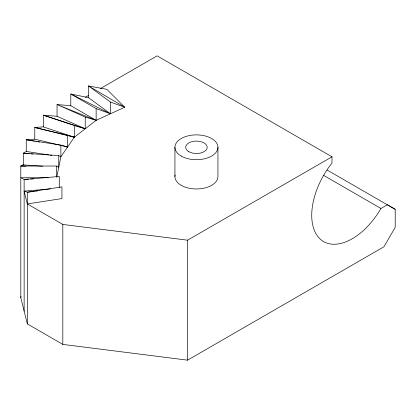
<?xml version="1.0" encoding="UTF-8"?>
<svg xmlns="http://www.w3.org/2000/svg" width="416" height="416" viewBox="0 0 416 416"><rect width="100%" height="100%" fill="white"/><g stroke="black" fill="none" stroke-linecap="round" stroke-linejoin="round"><path stroke-width="0.62" d="M100.511 88.535L157.128 55.843L331.999 156.806L331.999 163.077A57.335 33.103 -60 0 0 320.107 238.987A57.335 33.103 -60 0 0 380.942 208.468L387.384 204.75L395.2 209.336L395.2 227.391L383.947 246.776L187.564 360.157L62.821 344.401L27.316 323.903L20.8 297.7L21.044 296.473M56.758 177.117L60.871 156.806L60.871 145.101L26.255 139.745L26.255 151.45L23.379 153.182L23.379 164.882L20.8 166.031L20.8 297.7M85.374 97.271L88.738 95.332M50.336 188.916L24.133 191.136L27.316 203.939L62.821 224.437L187.564 240.193L331.999 156.806M27.316 203.939L61.927 198.583L61.927 186.883L27.316 192.234L24.133 191.136M34.346 191.339L27.316 192.234L27.316 323.903M35.625 191.178L37.544 190.934M110.448 102.076L124.764 107.245L88.499 85.951L110.448 102.076L110.448 113.781L88.499 97.656L88.499 85.951L106.844 89.326L124.764 107.245L96.138 120.318L74.344 137.223L43.311 126.875L34.783 127.457L34.783 139.162L60.663 145.35M34.783 139.162L26.255 139.745L34.528 141.201M28.59 179.197L24.133 179.431L20.8 177.736L48.318 177.736M30.503 179.098L33.691 178.932M29.198 153.743L23.379 153.182L58.755 155.568L58.755 167.268L56.633 166.031L20.8 166.031L25.948 166.197M22.755 164.84L42.671 166.187M70.798 105.685L57.054 104.577L57.054 116.282L85.238 128.768L85.238 117.062L57.054 104.577L96.138 120.318L96.138 108.612L70.798 93.985L70.798 105.685L96.138 120.318L85.238 117.062M57.054 116.282L43.311 115.17L43.311 126.875M31.138 153.93L33.072 154.118M26.255 151.45L48.693 154.918M49.972 155.121L51.896 155.418M35.797 141.424L37.071 141.648M38.345 141.872L39.614 142.095M64.423 146.453L67.605 147.014L67.605 135.309L34.783 127.457L74.344 137.223L74.344 125.518L43.311 115.17L85.238 128.768L74.344 125.518M88.499 97.656L70.798 93.985L110.448 113.781L96.138 108.612M61.927 145.652L67.605 147.014L60.871 145.101M67.605 135.309L74.344 137.223L60.871 156.806L58.755 155.568M327.163 170.056L395.2 209.336M323.586 175.354L380.942 208.468M217.937 147.295L217.937 176.556A21.502 12.412 0 0 1 195.026 188.942A21.502 12.412 0 0 1 175.115 174.933M187.564 240.193L187.564 360.157M174.933 147.295L174.933 176.556M62.821 224.437L62.821 344.401M59.28 187.543L59.28 176.457L24.133 179.431L24.133 311.095M56.633 166.031L56.633 177.117M181.23 156.073A21.502 12.412 0 0 0 217.204 150.509A21.502 12.412 0 0 0 190.871 135.304A21.502 12.412 0 0 0 181.23 156.073M188.833 151.684A10.748 6.209 0 0 0 206.82 148.902A10.748 6.209 0 0 0 193.653 141.3A10.748 6.209 0 0 0 188.833 151.684"/></g></svg>
